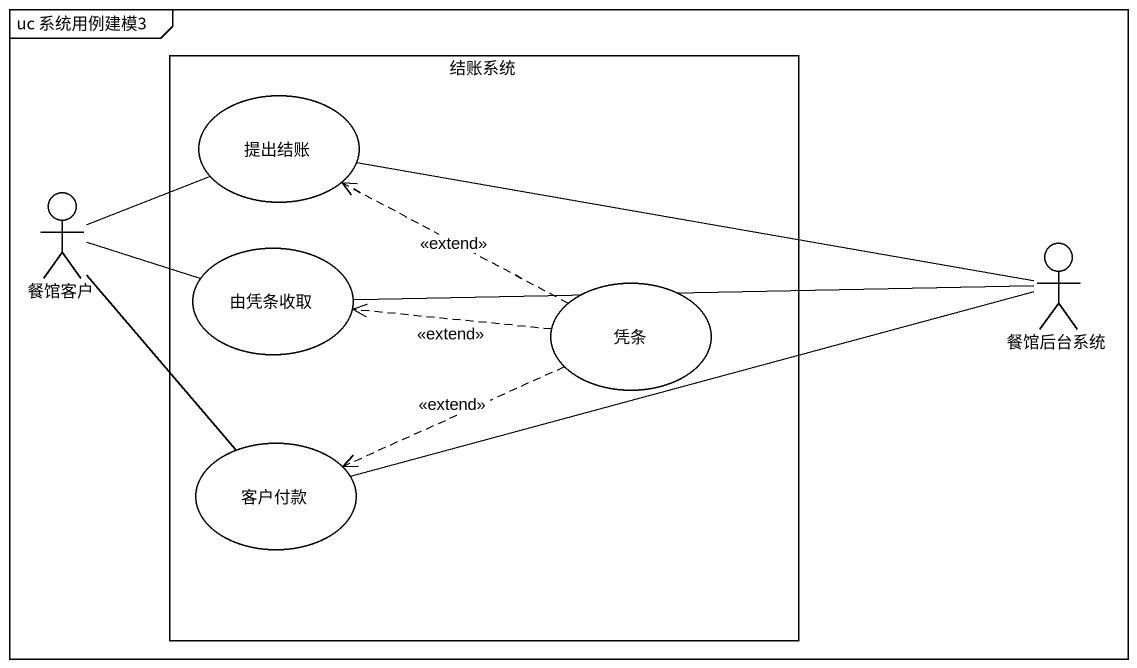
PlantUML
@startuml
mainframe uc 系统用例建模3
rectangle 结账系统 {
  usecase 提出结账
  usecase 由凭条收取
  usecase 凭条
  usecase 客户付款
}
actor 餐馆客户
actor 餐馆后台系统
提出结账 -right- 餐馆后台系统
餐馆客户 -right- 提出结账
餐馆客户 -right- 由凭条收取
餐馆客户 -- 客户付款
由凭条收取 -right- 餐馆后台系统
凭条 .left.> 提出结账 : <<extend>>
凭条 .left.> 由凭条收取 : <<extend>>
凭条 .left.> 客户付款 : <<extend>>
客户付款 -right- 餐馆后台系统
@enduml
